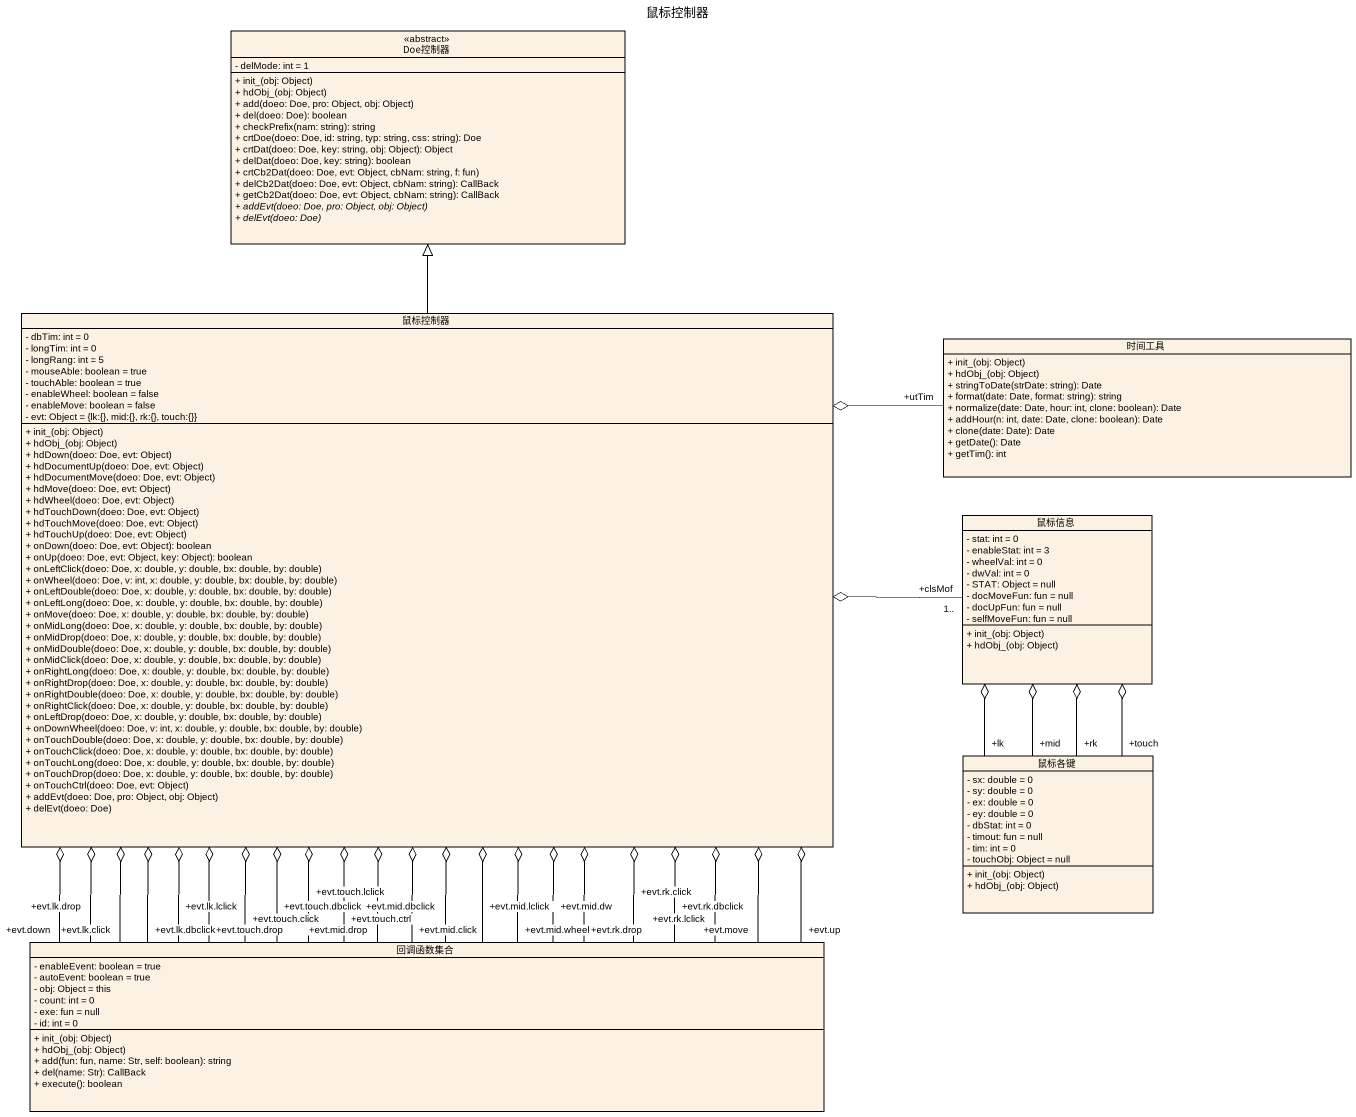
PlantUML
@startuml
title 鼠标控制器
hide circle
hide empty members
skinparam classAttributeIconSize 0
class Doe控制器 <<abstract>> {
  - delMode: int = 1
  + init_(obj: Object)
  + hdObj_(obj: Object)
  + add(doeo: Doe, pro: Object, obj: Object)
  + del(doeo: Doe): boolean
  + checkPrefix(nam: string): string
  + crtDoe(doeo: Doe, id: string, typ: string, css: string): Doe
  + crtDat(doeo: Doe, key: string, obj: Object): Object
  + delDat(doeo: Doe, key: string): boolean
  + crtCb2Dat(doeo: Doe, evt: Object, cbNam: string, f: fun)
  + delCb2Dat(doeo: Doe, evt: Object, cbNam: string): CallBack
  + getCb2Dat(doeo: Doe, evt: Object, cbNam: string): CallBack
  {abstract} + addEvt(doeo: Doe, pro: Object, obj: Object)
  {abstract} + delEvt(doeo: Doe)
}
class 鼠标控制器 {
  - dbTim: int = 0
  - longTim: int = 0
  - longRang: int = 5
  - mouseAble: boolean = true
  - touchAble: boolean = true
  - enableWheel: boolean = false
  - enableMove: boolean = false
  - evt: Object = {lk:{}, mid:{}, rk:{}, touch:{}}
  + init_(obj: Object)
  + hdObj_(obj: Object)
  + hdDown(doeo: Doe, evt: Object)
  + hdDocumentUp(doeo: Doe, evt: Object)
  + hdDocumentMove(doeo: Doe, evt: Object)
  + hdMove(doeo: Doe, evt: Object)
  + hdWheel(doeo: Doe, evt: Object)
  + hdTouchDown(doeo: Doe, evt: Object)
  + hdTouchMove(doeo: Doe, evt: Object)
  + hdTouchUp(doeo: Doe, evt: Object)
  + onDown(doeo: Doe, evt: Object): boolean
  + onUp(doeo: Doe, evt: Object, key: Object): boolean
  + onLeftClick(doeo: Doe, x: double, y: double, bx: double, by: double)
  + onWheel(doeo: Doe, v: int, x: double, y: double, bx: double, by: double)
  + onLeftDouble(doeo: Doe, x: double, y: double, bx: double, by: double)
  + onLeftLong(doeo: Doe, x: double, y: double, bx: double, by: double)
  + onMove(doeo: Doe, x: double, y: double, bx: double, by: double)
  + onMidLong(doeo: Doe, x: double, y: double, bx: double, by: double)
  + onMidDrop(doeo: Doe, x: double, y: double, bx: double, by: double)
  + onMidDouble(doeo: Doe, x: double, y: double, bx: double, by: double)
  + onMidClick(doeo: Doe, x: double, y: double, bx: double, by: double)
  + onRightLong(doeo: Doe, x: double, y: double, bx: double, by: double)
  + onRightDrop(doeo: Doe, x: double, y: double, bx: double, by: double)
  + onRightDouble(doeo: Doe, x: double, y: double, bx: double, by: double)
  + onRightClick(doeo: Doe, x: double, y: double, bx: double, by: double)
  + onLeftDrop(doeo: Doe, x: double, y: double, bx: double, by: double)
  + onDownWheel(doeo: Doe, v: int, x: double, y: double, bx: double, by: double)
  + onTouchDouble(doeo: Doe, x: double, y: double, bx: double, by: double)
  + onTouchClick(doeo: Doe, x: double, y: double, bx: double, by: double)
  + onTouchLong(doeo: Doe, x: double, y: double, bx: double, by: double)
  + onTouchDrop(doeo: Doe, x: double, y: double, bx: double, by: double)
  + onTouchCtrl(doeo: Doe, evt: Object)
  + addEvt(doeo: Doe, pro: Object, obj: Object)
  + delEvt(doeo: Doe)
}
class 时间工具 {
  + init_(obj: Object)
  + hdObj_(obj: Object)
  + stringToDate(strDate: string): Date
  + format(date: Date, format: string): string
  + normalize(date: Date, hour: int, clone: boolean): Date
  + addHour(n: int, date: Date, clone: boolean): Date
  + clone(date: Date): Date
  + getDate(): Date
  + getTim(): int
}
class 鼠标信息 {
  - stat: int = 0
  - enableStat: int = 3
  - wheelVal: int = 0
  - dwVal: int = 0
  - STAT: Object = null
  - docMoveFun: fun = null
  - docUpFun: fun = null
  - selfMoveFun: fun = null
  + init_(obj: Object)
  + hdObj_(obj: Object)
}
class 鼠标各键 {
  - sx: double = 0
  - sy: double = 0
  - ex: double = 0
  - ey: double = 0
  - dbStat: int = 0
  - timout: fun = null
  - tim: int = 0
  - touchObj: Object = null
  + init_(obj: Object)
  + hdObj_(obj: Object)
}
class 回调函数集合 {
  - enableEvent: boolean = true
  - autoEvent: boolean = true
  - obj: Object = this
  - count: int = 0
  - exe: fun = null
  - id: int = 0
  + init_(obj: Object)
  + hdObj_(obj: Object)
  + add(fun: fun, name: Str, self: boolean): string
  + del(name: Str): CallBack
  + execute(): boolean
}
鼠标控制器 -up-|> Doe控制器
时间工具 "+utTim" -left-o 鼠标控制器
鼠标信息 "+clsMof\n1.." -left-o 鼠标控制器
鼠标各键 "+lk" -up-o 鼠标信息
鼠标各键 "+mid" -up-o 鼠标信息
鼠标各键 "+rk" -up-o 鼠标信息
鼠标各键 "+touch" -up-o 鼠标信息
回调函数集合 "+evt.mid.wheel" -up-o 鼠标控制器
回调函数集合 "+evt.down" -up-o 鼠标控制器
回调函数集合 "+evt.lk.dbclick" -up-o 鼠标控制器
回调函数集合 "+evt.mid.drop" -up-o 鼠标控制器
回调函数集合 "+evt.mid.click" -up-o 鼠标控制器
回调函数集合 "+evt.up" -up-o 鼠标控制器
回调函数集合 "+evt.move" -up-o 鼠标控制器
回调函数集合 "+evt.rk.drop" -up-o 鼠标控制器
回调函数集合 "+evt.rk.lclick" -up-o 鼠标控制器
回调函数集合 "+evt.rk.dbclick" -up-o 鼠标控制器
回调函数集合 "+evt.mid.lclick" -up-o 鼠标控制器
回调函数集合 "+evt.mid.dw" -up-o 鼠标控制器
回调函数集合 "+evt.rk.click" -up-o 鼠标控制器
回调函数集合 "+evt.lk.click" -up-o 鼠标控制器
回调函数集合 "+evt.lk.lclick" -up-o 鼠标控制器
回调函数集合 "+evt.mid.dbclick" -up-o 鼠标控制器
回调函数集合 "+evt.lk.drop" -up-o 鼠标控制器
回调函数集合 "+evt.touch.click" -up-o 鼠标控制器
回调函数集合 "+evt.touch.drop" -up-o 鼠标控制器
回调函数集合 "+evt.touch.dbclick" -up-o 鼠标控制器
回调函数集合 "+evt.touch.lclick" -up-o 鼠标控制器
回调函数集合 "+evt.touch.ctrl" -up-o 鼠标控制器
@enduml
